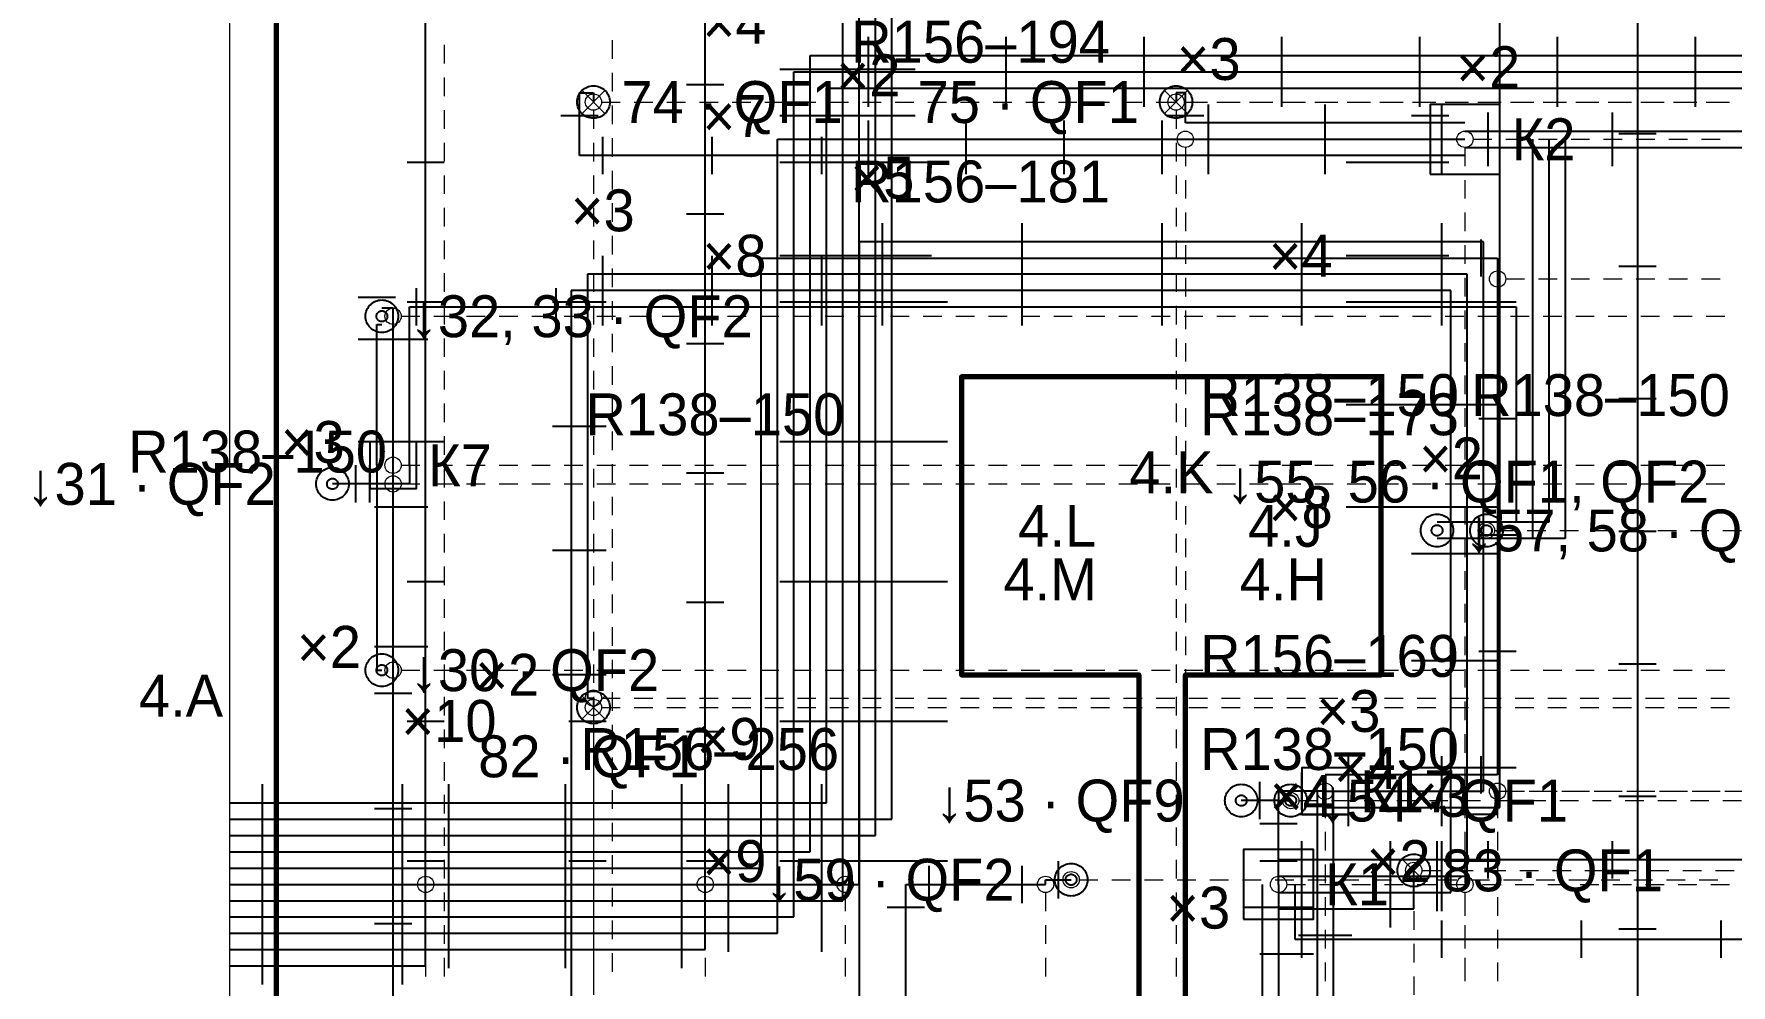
# Paper-space layout '08 Розгортки' of a CAD drawing. Header units: millimetres. Extents: x 0 to 841, y 0 to 594.
# Drawn here: x 624.1 to 697, y 433.9 to 474.8 of the extents above; entities that cross this region are included whole.
import ezdxf
from ezdxf.enums import TextEntityAlignment as Align

# ---------------------------------------------------------------- set-up
doc = ezdxf.new("R2010")
doc.units = ezdxf.units.MM
doc.linetypes.add('E_CABLE_DASH', pattern=[450, 300, -150])
for name, color, linetype in [('E-ELEV', 7, 'Continuous'), ('M-FIX', 7, 'Continuous'), ('W-BOX', 1, 'Continuous'), ('W-CABLE-DEVICE', 1, 'E_CABLE_DASH'), ('W-CABLE-LIGHT', 1, 'E_CABLE_DASH'), ('W-CABLE-LOW', 1, 'E_CABLE_DASH'), ('W-CABLE-SOCKET', 1, 'E_CABLE_DASH')]:
    doc.layers.add(name, color=color, linetype=linetype)
doc.styles.add('PLEX_LIGHT', font='IBMPlexSans-Light.ttf')

psp = doc.layouts.new('08 Розгортки')

# ---------------------------------------------------------------- linework, layer by layer
at = {"layer": 'E-ELEV', "lineweight": 13, "true_color": 0xd9d3c8}
for p, q in [((641.756, 474.282), (641.756, 473.482)), ((648.956, 474.482), (648.956, 473.682)), ((641.756, 472.882), (641.756, 472.082)), ((648.956, 473.082), (648.956, 472.282)), ((641.756, 471.482), (641.756, 470.682)), ((648.156, 471.482), (648.156, 470.682)), ((648.506, 471.832), (649.306, 471.832)), ((648.956, 471.682), (648.956, 470.882)), ((649.906, 471.832), (650.706, 471.832)), ((651.306, 471.832), (652.106, 471.832)), ((652.706, 471.832), (653.506, 471.832)), ((654.106, 471.832), (654.906, 471.832)), ((655.506, 471.832), (656.306, 471.832)), ((656.906, 471.832), (657.706, 471.832)), ((658.306, 471.832), (659.106, 471.832)), ((659.706, 471.832), (660.506, 471.832)), ((661.106, 471.832), (661.906, 471.832)), ((662.506, 471.832), (663.306, 471.832)), ((663.906, 471.832), (664.706, 471.832)), ((665.306, 471.832), (666.106, 471.832)), ((666.706, 471.832), (667.506, 471.832)), ((668.106, 471.832), (668.906, 471.832)), ((669.506, 471.832), (670.306, 471.832)), ((670.906, 471.832), (671.706, 471.832)), ((672.306, 471.832), (673.106, 471.832)), ((673.156, 471.482), (673.156, 470.682)), ((673.156, 471.482), (673.156, 470.682)), ((673.506, 471.832), (674.306, 471.832)), ((673.706, 471.832), (674.506, 471.832)), ((674.906, 471.832), (675.706, 471.832)), ((675.106, 471.832), (675.906, 471.832)), ((676.306, 471.832), (677.106, 471.832)), ((676.506, 471.832), (677.306, 471.832)), ((677.706, 471.832), (678.506, 471.832)), ((677.906, 471.832), (678.706, 471.832)), ((679.106, 471.832), (679.906, 471.832)), ((679.306, 471.832), (680.106, 471.832)), ((680.506, 471.832), (681.306, 471.832)), ((680.706, 471.832), (681.506, 471.832)), ((681.906, 471.832), (682.706, 471.832)), ((682.106, 471.832), (682.906, 471.832)), ((683.306, 471.832), (684.106, 471.832)), ((683.506, 471.832), (684.306, 471.832)), ((684.706, 471.832), (685.506, 471.832)), ((684.906, 471.832), (685.706, 471.832)), ((686.106, 471.832), (686.906, 471.832)), ((686.306, 471.832), (687.106, 471.832)), ((687.506, 471.832), (688.306, 471.832)), ((687.706, 471.832), (688.506, 471.832)), ((688.906, 471.832), (689.706, 471.832)), ((689.106, 471.832), (689.906, 471.832)), ((690.306, 471.832), (691.106, 471.832)), ((690.506, 471.832), (691.306, 471.832)), ((691.706, 471.832), (692.506, 471.832)), ((691.906, 471.832), (692.706, 471.832)), ((693.106, 471.832), (693.906, 471.832)), ((693.306, 471.832), (694.106, 471.832)), ((694.506, 471.832), (695.306, 471.832)), ((694.706, 471.832), (695.506, 471.832)), ((695.906, 471.832), (696.706, 471.832)), ((696.106, 471.832), (696.906, 471.832)), ((641.756, 470.082), (641.756, 469.282)), ((648.156, 470.082), (648.156, 469.282)), ((648.956, 470.282), (648.956, 469.482)), ((673.156, 470.082), (673.156, 469.282)), ((673.156, 470.082), (673.156, 469.282)), ((673.556, 469.882), (673.556, 469.082)), ((685.556, 469.882), (685.556, 469.082)), ((685.906, 470.232), (686.706, 470.232)), ((687.306, 470.232), (688.106, 470.232)), ((688.706, 470.232), (689.506, 470.232)), ((690.106, 470.232), (690.906, 470.232)), ((691.506, 470.232), (692.306, 470.232)), ((692.906, 470.232), (693.706, 470.232)), ((694.306, 470.232), (695.106, 470.232)), ((695.706, 470.232), (696.506, 470.232)), ((641.756, 468.682), (641.756, 467.882)), ((648.156, 468.682), (648.156, 467.882)), ((648.956, 468.882), (648.956, 468.082)), ((673.156, 468.682), (673.156, 467.882)), ((673.156, 468.682), (673.156, 467.882)), ((673.556, 468.482), (673.556, 467.682)), ((685.556, 468.482), (685.556, 467.682)), ((641.756, 467.282), (641.756, 466.482)), ((648.156, 467.282), (648.156, 466.482)), ((648.956, 467.482), (648.956, 466.682)), ((673.156, 467.282), (673.156, 466.482)), ((673.156, 467.282), (673.156, 466.482)), ((673.556, 467.082), (673.556, 466.282)), ((685.556, 467.082), (685.556, 466.282)), ((641.756, 465.882), (641.756, 465.082)), ((648.156, 465.882), (648.156, 465.082)), ((648.956, 466.082), (648.956, 465.282)), ((673.156, 465.882), (673.156, 465.082)), ((673.156, 465.882), (673.156, 465.082)), ((673.556, 465.682), (673.556, 464.882)), ((685.556, 465.682), (685.556, 464.882)), ((648.956, 464.682), (648.956, 463.882)), ((641.756, 464.482), (641.756, 463.682)), ((648.156, 464.482), (648.156, 463.682)), ((673.156, 464.482), (673.156, 463.682)), ((673.156, 464.482), (673.156, 463.682)), ((673.556, 464.282), (673.556, 463.482)), ((685.556, 464.282), (685.556, 463.482)), ((687.306, 464.232), (688.106, 464.232)), ((688.706, 464.232), (689.506, 464.232)), ((690.106, 464.232), (690.906, 464.232)), ((691.506, 464.232), (692.306, 464.232)), ((692.906, 464.232), (693.706, 464.232)), ((694.306, 464.232), (695.106, 464.232)), ((695.706, 464.232), (696.506, 464.232)), ((648.956, 463.282), (648.956, 462.482)), ((639.906, 462.632), (640.706, 462.632)), ((641.306, 462.632), (642.106, 462.632)), ((641.756, 463.082), (641.756, 462.282)), ((642.706, 462.632), (643.506, 462.632)), ((644.106, 462.632), (644.906, 462.632)), ((645.506, 462.632), (646.306, 462.632)), ((646.906, 462.632), (647.706, 462.632)), ((648.156, 463.082), (648.156, 462.282)), ((648.306, 462.632), (649.106, 462.632)), ((649.706, 462.632), (650.506, 462.632)), ((651.106, 462.632), (651.906, 462.632)), ((652.506, 462.632), (653.306, 462.632)), ((653.906, 462.632), (654.706, 462.632)), ((655.306, 462.632), (656.106, 462.632)), ((656.706, 462.632), (657.506, 462.632)), ((658.106, 462.632), (658.906, 462.632)), ((659.506, 462.632), (660.306, 462.632)), ((660.906, 462.632), (661.706, 462.632)), ((662.306, 462.632), (663.106, 462.632)), ((663.706, 462.632), (664.506, 462.632)), ((665.106, 462.632), (665.906, 462.632)), ((666.506, 462.632), (667.306, 462.632)), ((667.906, 462.632), (668.706, 462.632)), ((669.306, 462.632), (670.106, 462.632)), ((670.706, 462.632), (671.506, 462.632)), ((672.106, 462.632), (672.906, 462.632)), ((673.156, 463.082), (673.156, 462.282)), ((673.156, 463.082), (673.156, 462.282)), ((673.506, 462.632), (674.306, 462.632)), ((673.556, 462.882), (673.556, 462.082)), ((674.906, 462.632), (675.706, 462.632)), ((676.306, 462.632), (677.106, 462.632)), ((677.706, 462.632), (678.506, 462.632)), ((679.106, 462.632), (679.906, 462.632)), ((680.506, 462.632), (681.306, 462.632)), ((681.906, 462.632), (682.706, 462.632)), ((683.306, 462.632), (684.106, 462.632)), ((684.706, 462.632), (685.506, 462.632)), ((685.556, 462.882), (685.556, 462.082)), ((686.106, 462.632), (686.906, 462.632)), ((687.506, 462.632), (688.306, 462.632)), ((688.906, 462.632), (689.706, 462.632)), ((690.306, 462.632), (691.106, 462.632)), ((691.706, 462.632), (692.506, 462.632)), ((693.106, 462.632), (693.906, 462.632)), ((694.506, 462.632), (695.306, 462.632)), ((695.906, 462.632), (696.706, 462.632)), ((648.956, 461.882), (648.956, 461.082)), ((641.756, 461.682), (641.756, 460.882)), ((648.156, 461.682), (648.156, 460.882)), ((673.156, 461.682), (673.156, 460.882)), ((673.156, 461.682), (673.156, 460.882)), ((673.556, 461.482), (673.556, 460.682)), ((685.556, 461.482), (685.556, 460.682)), ((641.756, 460.282), (641.756, 459.482)), ((648.156, 460.282), (648.156, 459.482)), ((648.956, 460.482), (648.956, 459.682)), ((673.156, 460.282), (673.156, 459.482)), ((673.156, 460.282), (673.156, 459.482)), ((673.556, 460.082), (673.556, 459.282)), ((685.556, 460.082), (685.556, 459.282)), ((641.756, 458.882), (641.756, 458.082)), ((648.156, 458.882), (648.156, 458.082)), ((648.956, 459.082), (648.956, 458.282)), ((673.156, 458.882), (673.156, 458.082)), ((673.156, 458.882), (673.156, 458.082)), ((673.556, 458.682), (673.556, 457.882)), ((685.556, 458.682), (685.556, 457.882)), ((641.756, 457.482), (641.756, 456.682)), ((648.156, 457.482), (648.156, 456.682)), ((648.956, 457.682), (648.956, 456.882)), ((673.156, 457.482), (673.156, 456.682)), ((673.156, 457.482), (673.156, 456.682)), ((673.556, 457.282), (673.556, 456.482)), ((685.556, 457.282), (685.556, 456.482)), ((639.906, 456.232), (640.706, 456.232)), ((641.306, 456.232), (642.106, 456.232)), ((641.756, 456.082), (641.756, 455.282)), ((642.706, 456.232), (643.506, 456.232)), ((644.106, 456.232), (644.906, 456.232)), ((645.506, 456.232), (646.306, 456.232)), ((646.906, 456.232), (647.706, 456.232)), ((648.156, 456.082), (648.156, 455.282)), ((648.306, 456.232), (649.106, 456.232)), ((648.956, 456.282), (648.956, 455.482)), ((649.706, 456.232), (650.506, 456.232)), ((651.106, 456.232), (651.906, 456.232)), ((652.506, 456.232), (653.306, 456.232)), ((653.906, 456.232), (654.706, 456.232)), ((655.306, 456.232), (656.106, 456.232)), ((656.706, 456.232), (657.506, 456.232)), ((658.106, 456.232), (658.906, 456.232)), ((659.506, 456.232), (660.306, 456.232)), ((660.906, 456.232), (661.706, 456.232)), ((662.306, 456.232), (663.106, 456.232)), ((663.706, 456.232), (664.506, 456.232)), ((665.106, 456.232), (665.906, 456.232)), ((666.506, 456.232), (667.306, 456.232)), ((667.906, 456.232), (668.706, 456.232)), ((669.306, 456.232), (670.106, 456.232)), ((670.706, 456.232), (671.506, 456.232)), ((672.106, 456.232), (672.906, 456.232)), ((673.156, 456.082), (673.156, 455.282)), ((673.156, 456.082), (673.156, 455.282)), ((673.506, 456.232), (674.306, 456.232)), ((674.906, 456.232), (675.706, 456.232)), ((676.306, 456.232), (677.106, 456.232)), ((677.706, 456.232), (678.506, 456.232)), ((679.106, 456.232), (679.906, 456.232)), ((680.506, 456.232), (681.306, 456.232)), ((681.906, 456.232), (682.706, 456.232)), ((683.306, 456.232), (684.106, 456.232)), ((684.706, 456.232), (685.506, 456.232)), ((686.106, 456.232), (686.906, 456.232)), ((687.506, 456.232), (688.306, 456.232)), ((688.906, 456.232), (689.706, 456.232)), ((690.306, 456.232), (691.106, 456.232)), ((691.706, 456.232), (692.506, 456.232)), ((693.106, 456.232), (693.906, 456.232)), ((694.506, 456.232), (695.306, 456.232)), ((695.906, 456.232), (696.706, 456.232)), ((639.556, 455.882), (639.556, 455.082)), ((639.906, 455.432), (640.706, 455.432)), ((641.306, 455.432), (642.106, 455.432)), ((642.706, 455.432), (643.506, 455.432)), ((644.106, 455.432), (644.906, 455.432)), ((645.506, 455.432), (646.306, 455.432)), ((646.906, 455.432), (647.706, 455.432)), ((648.306, 455.432), (649.106, 455.432)), ((649.706, 455.432), (650.506, 455.432)), ((651.106, 455.432), (651.906, 455.432)), ((652.506, 455.432), (653.306, 455.432)), ((653.906, 455.432), (654.706, 455.432)), ((655.306, 455.432), (656.106, 455.432)), ((656.706, 455.432), (657.506, 455.432)), ((658.106, 455.432), (658.906, 455.432)), ((659.506, 455.432), (660.306, 455.432)), ((660.906, 455.432), (661.706, 455.432)), ((662.306, 455.432), (663.106, 455.432)), ((663.706, 455.432), (664.506, 455.432)), ((665.106, 455.432), (665.906, 455.432)), ((666.506, 455.432), (667.306, 455.432)), ((667.906, 455.432), (668.706, 455.432)), ((669.306, 455.432), (670.106, 455.432)), ((670.706, 455.432), (671.506, 455.432)), ((672.106, 455.432), (672.906, 455.432)), ((673.506, 455.432), (674.306, 455.432)), ((673.556, 455.882), (673.556, 455.082)), ((674.906, 455.432), (675.706, 455.432)), ((676.306, 455.432), (677.106, 455.432)), ((677.706, 455.432), (678.506, 455.432)), ((679.106, 455.432), (679.906, 455.432)), ((680.506, 455.432), (681.306, 455.432)), ((681.906, 455.432), (682.706, 455.432)), ((683.306, 455.432), (684.106, 455.432)), ((684.706, 455.432), (685.506, 455.432)), ((685.556, 455.882), (685.556, 455.082)), ((686.106, 455.432), (686.906, 455.432)), ((687.506, 455.432), (688.306, 455.432)), ((688.906, 455.432), (689.706, 455.432)), ((690.306, 455.432), (691.106, 455.432)), ((691.706, 455.432), (692.506, 455.432)), ((693.106, 455.432), (693.906, 455.432)), ((694.506, 455.432), (695.306, 455.432)), ((695.906, 455.432), (696.706, 455.432)), ((639.556, 454.482), (639.556, 453.682)), ((641.756, 454.682), (641.756, 453.882)), ((648.156, 454.682), (648.156, 453.882)), ((648.956, 454.882), (648.956, 454.082)), ((673.156, 454.682), (673.156, 453.882)), ((673.156, 454.682), (673.156, 453.882)), ((673.556, 454.482), (673.556, 453.682)), ((685.556, 454.482), (685.556, 453.682)), ((639.556, 453.082), (639.556, 452.282)), ((641.756, 453.282), (641.756, 452.482)), ((648.156, 453.282), (648.156, 452.482)), ((648.956, 453.482), (648.956, 452.682)), ((673.156, 453.282), (673.156, 452.482)), ((673.156, 453.282), (673.156, 452.482)), ((673.556, 453.082), (673.556, 452.282)), ((685.556, 453.082), (685.556, 452.282)), ((686.827, 453.432), (687.627, 453.432)), ((688.227, 453.432), (689.027, 453.432)), ((689.627, 453.432), (690.427, 453.432)), ((691.027, 453.432), (691.827, 453.432)), ((692.427, 453.432), (693.227, 453.432)), ((693.827, 453.432), (694.627, 453.432)), ((695.227, 453.432), (696.027, 453.432)), ((696.627, 453.432), (697.427, 453.432)), ((639.556, 451.682), (639.556, 450.882)), ((641.756, 451.882), (641.756, 451.082)), ((648.156, 451.882), (648.156, 451.082)), ((648.956, 452.082), (648.956, 451.282)), ((673.156, 451.882), (673.156, 451.082)), ((673.156, 451.882), (673.156, 451.082)), ((673.556, 451.682), (673.556, 450.882)), ((685.556, 451.682), (685.556, 450.882)), ((639.556, 450.282), (639.556, 449.482)), ((641.756, 450.482), (641.756, 449.682)), ((648.156, 450.482), (648.156, 449.682)), ((648.956, 450.682), (648.956, 449.882)), ((673.156, 450.482), (673.156, 449.682)), ((673.156, 450.482), (673.156, 449.682)), ((673.556, 450.282), (673.556, 449.482)), ((685.556, 450.282), (685.556, 449.482)), ((639.556, 448.882), (639.556, 448.082)), ((641.756, 449.082), (641.756, 448.282)), ((648.156, 449.082), (648.156, 448.282)), ((648.956, 449.282), (648.956, 448.482)), ((673.156, 449.082), (673.156, 448.282)), ((673.156, 449.082), (673.156, 448.282)), ((673.556, 448.882), (673.556, 448.082)), ((685.556, 448.882), (685.556, 448.082)), ((639.556, 447.482), (639.556, 446.682)), ((639.906, 447.432), (640.706, 447.432)), ((641.306, 447.432), (642.106, 447.432)), ((641.756, 447.682), (641.756, 446.882)), ((642.706, 447.432), (643.506, 447.432)), ((644.106, 447.432), (644.906, 447.432)), ((645.506, 447.432), (646.306, 447.432)), ((646.906, 447.432), (647.706, 447.432)), ((648.156, 447.682), (648.156, 446.882)), ((648.306, 447.432), (649.106, 447.432)), ((648.956, 447.882), (648.956, 447.082)), ((649.706, 447.432), (650.506, 447.432)), ((651.106, 447.432), (651.906, 447.432)), ((652.506, 447.432), (653.306, 447.432)), ((653.906, 447.432), (654.706, 447.432)), ((655.306, 447.432), (656.106, 447.432)), ((656.706, 447.432), (657.506, 447.432)), ((658.106, 447.432), (658.906, 447.432)), ((659.506, 447.432), (660.306, 447.432)), ((660.906, 447.432), (661.706, 447.432)), ((662.306, 447.432), (663.106, 447.432)), ((663.706, 447.432), (664.506, 447.432)), ((665.106, 447.432), (665.906, 447.432)), ((666.506, 447.432), (667.306, 447.432)), ((667.906, 447.432), (668.706, 447.432)), ((669.306, 447.432), (670.106, 447.432)), ((670.706, 447.432), (671.506, 447.432)), ((672.106, 447.432), (672.906, 447.432)), ((673.156, 447.682), (673.156, 446.882)), ((673.156, 447.682), (673.156, 446.882)), ((673.506, 447.432), (674.306, 447.432)), ((673.556, 447.482), (673.556, 446.682)), ((674.906, 447.432), (675.706, 447.432)), ((676.306, 447.432), (677.106, 447.432)), ((677.706, 447.432), (678.506, 447.432)), ((679.106, 447.432), (679.906, 447.432)), ((680.506, 447.432), (681.306, 447.432)), ((681.906, 447.432), (682.706, 447.432)), ((683.306, 447.432), (684.106, 447.432)), ((684.706, 447.432), (685.506, 447.432)), ((685.556, 447.482), (685.556, 446.682)), ((686.106, 447.432), (686.906, 447.432)), ((687.506, 447.432), (688.306, 447.432)), ((688.906, 447.432), (689.706, 447.432)), ((690.306, 447.432), (691.106, 447.432)), ((691.706, 447.432), (692.506, 447.432)), ((693.106, 447.432), (693.906, 447.432)), ((694.506, 447.432), (695.306, 447.432)), ((695.906, 447.432), (696.706, 447.432)), ((648.956, 446.482), (648.956, 445.682)), ((639.556, 446.082), (639.556, 445.282)), ((641.756, 446.282), (641.756, 445.482)), ((648.156, 446.282), (648.156, 445.482)), ((648.506, 446.232), (649.306, 446.232)), ((648.506, 445.832), (649.306, 445.832)), ((649.906, 446.232), (650.706, 446.232)), ((649.906, 445.832), (650.706, 445.832)), ((651.306, 446.232), (652.106, 446.232)), ((651.306, 445.832), (652.106, 445.832)), ((652.706, 446.232), (653.506, 446.232)), ((652.706, 445.832), (653.506, 445.832)), ((654.106, 446.232), (654.906, 446.232)), ((654.106, 445.832), (654.906, 445.832)), ((655.506, 446.232), (656.306, 446.232)), ((655.506, 445.832), (656.306, 445.832)), ((656.906, 446.232), (657.706, 446.232)), ((656.906, 445.832), (657.706, 445.832)), ((658.306, 446.232), (659.106, 446.232)), ((658.306, 445.832), (659.106, 445.832)), ((659.706, 446.232), (660.506, 446.232)), ((659.706, 445.832), (660.506, 445.832)), ((661.106, 446.232), (661.906, 446.232)), ((661.106, 445.832), (661.906, 445.832)), ((662.506, 446.232), (663.306, 446.232)), ((662.506, 445.832), (663.306, 445.832)), ((663.906, 446.232), (664.706, 446.232)), ((663.906, 445.832), (664.706, 445.832)), ((665.306, 446.232), (666.106, 446.232)), ((665.306, 445.832), (666.106, 445.832)), ((666.706, 446.232), (667.506, 446.232)), ((666.706, 445.832), (667.506, 445.832)), ((668.106, 446.232), (668.906, 446.232)), ((668.106, 445.832), (668.906, 445.832)), ((669.506, 446.232), (670.306, 446.232)), ((669.506, 445.832), (670.306, 445.832)), ((670.906, 446.232), (671.706, 446.232)), ((670.906, 445.832), (671.706, 445.832)), ((672.306, 446.232), (673.106, 446.232)), ((672.306, 445.832), (673.106, 445.832)), ((673.156, 446.282), (673.156, 445.482)), ((673.156, 446.282), (673.156, 445.482)), ((673.556, 446.082), (673.556, 445.282)), ((673.706, 446.232), (674.506, 446.232)), ((673.706, 445.832), (674.506, 445.832)), ((675.106, 446.232), (675.906, 446.232)), ((675.106, 445.832), (675.906, 445.832)), ((676.506, 446.232), (677.306, 446.232)), ((676.506, 445.832), (677.306, 445.832)), ((677.906, 446.232), (678.706, 446.232)), ((677.906, 445.832), (678.706, 445.832)), ((679.306, 446.232), (680.106, 446.232)), ((679.306, 445.832), (680.106, 445.832)), ((680.706, 446.232), (681.506, 446.232)), ((680.706, 445.832), (681.506, 445.832)), ((682.106, 446.232), (682.906, 446.232)), ((682.106, 445.832), (682.906, 445.832)), ((683.506, 446.232), (684.306, 446.232)), ((683.506, 445.832), (684.306, 445.832)), ((684.906, 446.232), (685.706, 446.232)), ((684.906, 445.832), (685.706, 445.832)), ((685.556, 446.082), (685.556, 445.282)), ((686.306, 446.232), (687.106, 446.232)), ((686.306, 445.832), (687.106, 445.832)), ((687.706, 446.232), (688.506, 446.232)), ((687.706, 445.832), (688.506, 445.832)), ((689.106, 446.232), (689.906, 446.232)), ((689.106, 445.832), (689.906, 445.832)), ((690.506, 446.232), (691.306, 446.232)), ((690.506, 445.832), (691.306, 445.832)), ((691.906, 446.232), (692.706, 446.232)), ((691.906, 445.832), (692.706, 445.832)), ((693.306, 446.232), (694.106, 446.232)), ((693.306, 445.832), (694.106, 445.832)), ((694.706, 446.232), (695.506, 446.232)), ((694.706, 445.832), (695.506, 445.832)), ((696.106, 446.232), (696.906, 446.232)), ((696.106, 445.832), (696.906, 445.832)), ((648.156, 445.482), (648.156, 444.682)), ((648.956, 445.082), (648.956, 444.282)), ((639.556, 444.682), (639.556, 443.882)), ((641.756, 444.882), (641.756, 444.082)), ((648.156, 444.882), (648.156, 444.082)), ((673.156, 444.882), (673.156, 444.082)), ((673.156, 444.882), (673.156, 444.082)), ((673.556, 444.682), (673.556, 443.882)), ((685.556, 444.682), (685.556, 443.882)), ((648.156, 444.082), (648.156, 443.282)), ((648.956, 443.682), (648.956, 442.882)), ((639.556, 443.282), (639.556, 442.482)), ((641.756, 443.482), (641.756, 442.682)), ((648.156, 443.482), (648.156, 442.682)), ((673.156, 443.482), (673.156, 442.682)), ((673.156, 443.482), (673.156, 442.682)), ((673.556, 443.282), (673.556, 442.482)), ((685.556, 443.282), (685.556, 442.482)), ((641.756, 442.082), (641.756, 441.282)), ((648.156, 442.682), (648.156, 441.882)), ((648.156, 442.082), (648.156, 441.282)), ((648.956, 442.282), (648.956, 441.482)), ((673.156, 442.082), (673.156, 441.282)), ((673.156, 442.082), (673.156, 441.282)), ((679.906, 442.232), (680.706, 442.232)), ((681.306, 442.232), (682.106, 442.232)), ((682.706, 442.232), (683.506, 442.232)), ((684.106, 442.232), (684.906, 442.232)), ((685.506, 442.232), (686.306, 442.232)), ((686.906, 442.232), (687.706, 442.232)), ((687.306, 442.232), (688.106, 442.232)), ((688.306, 442.232), (689.106, 442.232)), ((688.706, 442.232), (689.506, 442.232)), ((689.706, 442.232), (690.506, 442.232)), ((690.106, 442.232), (690.906, 442.232)), ((691.106, 442.232), (691.906, 442.232)), ((691.506, 442.232), (692.306, 442.232)), ((692.506, 442.232), (693.306, 442.232)), ((692.906, 442.232), (693.706, 442.232)), ((693.906, 442.232), (694.706, 442.232)), ((694.306, 442.232), (695.106, 442.232)), ((695.306, 442.232), (696.106, 442.232)), ((695.706, 442.232), (696.506, 442.232)), ((696.706, 442.232), (697.506, 442.232)), ((639.556, 441.882), (639.556, 441.082)), ((673.556, 441.882), (673.556, 441.082)), ((678.427, 441.832), (679.227, 441.832)), ((679.556, 441.882), (679.556, 441.082)), ((679.827, 441.832), (680.627, 441.832)), ((681.227, 441.832), (682.027, 441.832)), ((682.627, 441.832), (683.427, 441.832)), ((684.027, 441.832), (684.827, 441.832)), ((685.427, 441.832), (686.227, 441.832)), ((685.556, 441.882), (685.556, 441.082)), ((686.827, 441.832), (687.627, 441.832)), ((686.956, 441.882), (686.956, 441.082)), ((688.227, 441.832), (689.027, 441.832)), ((689.627, 441.832), (690.427, 441.832)), ((691.027, 441.832), (691.827, 441.832)), ((692.427, 441.832), (693.227, 441.832)), ((693.827, 441.832), (694.627, 441.832)), ((695.227, 441.832), (696.027, 441.832)), ((696.627, 441.832), (697.427, 441.832)), ((641.756, 440.682), (641.756, 439.882)), ((648.156, 441.282), (648.156, 440.482)), ((648.156, 440.682), (648.156, 439.882)), ((648.956, 440.882), (648.956, 440.082)), ((673.156, 440.682), (673.156, 439.882)), ((673.156, 440.682), (673.156, 439.882)), ((639.556, 440.482), (639.556, 439.682)), ((648.156, 439.882), (648.156, 439.082)), ((673.556, 440.482), (673.556, 439.682)), ((679.556, 440.482), (679.556, 439.682)), ((685.556, 440.482), (685.556, 439.682)), ((686.956, 440.482), (686.956, 439.682)), ((641.756, 439.282), (641.756, 438.482)), ((648.156, 439.282), (648.156, 438.482)), ((648.956, 439.482), (648.956, 438.682)), ((673.156, 439.282), (673.156, 438.482)), ((673.156, 439.282), (673.156, 438.482)), ((639.556, 439.082), (639.556, 438.282)), ((648.156, 438.482), (648.156, 437.682)), ((669.006, 438.432), (669.806, 438.432)), ((670.406, 438.432), (671.206, 438.432)), ((671.806, 438.432), (672.606, 438.432)), ((673.206, 438.432), (674.006, 438.432)), ((673.556, 439.082), (673.556, 438.282)), ((674.606, 438.432), (675.406, 438.432)), ((676.006, 438.432), (676.806, 438.432)), ((677.406, 438.432), (678.206, 438.432)), ((678.806, 438.432), (679.606, 438.432)), ((679.556, 439.082), (679.556, 438.282)), ((680.206, 438.432), (681.006, 438.432)), ((681.606, 438.432), (682.406, 438.432)), ((683.006, 438.432), (683.806, 438.432)), ((683.356, 438.482), (683.356, 437.682)), ((683.706, 438.832), (684.506, 438.832)), ((684.406, 438.432), (685.206, 438.432)), ((685.106, 438.832), (685.906, 438.832)), ((685.556, 439.082), (685.556, 438.282)), ((685.806, 438.432), (686.606, 438.432)), ((686.506, 438.832), (687.306, 438.832)), ((686.956, 439.082), (686.956, 438.282)), ((687.206, 438.432), (688.006, 438.432)), ((687.906, 438.832), (688.706, 438.832)), ((688.606, 438.432), (689.406, 438.432)), ((689.306, 438.832), (690.106, 438.832)), ((690.006, 438.432), (690.806, 438.432)), ((690.706, 438.832), (691.506, 438.832)), ((691.406, 438.432), (692.206, 438.432)), ((692.106, 438.832), (692.906, 438.832)), ((692.806, 438.432), (693.606, 438.432)), ((693.506, 438.832), (694.306, 438.832)), ((694.206, 438.432), (695.006, 438.432)), ((694.906, 438.832), (695.706, 438.832)), ((695.606, 438.432), (696.406, 438.432)), ((696.306, 438.832), (697.106, 438.832)), ((640.956, 437.882), (640.956, 437.082)), ((641.756, 437.882), (641.756, 437.082)), ((648.156, 437.882), (648.156, 437.082)), ((648.956, 438.082), (648.956, 437.282)), ((652.956, 437.882), (652.956, 437.082)), ((658.956, 437.882), (658.956, 437.082)), ((667.556, 437.882), (667.556, 437.082)), ((673.156, 437.882), (673.156, 437.082)), ((673.156, 437.882), (673.156, 437.082)), ((677.556, 437.882), (677.556, 437.082)), ((677.906, 438.232), (678.706, 438.232)), ((679.306, 438.232), (680.106, 438.232)), ((680.706, 438.232), (681.506, 438.232)), ((682.106, 438.232), (682.906, 438.232)), ((683.506, 438.232), (684.306, 438.232)), ((684.906, 438.232), (685.706, 438.232)), ((685.556, 437.882), (685.556, 437.082)), ((686.306, 438.232), (687.106, 438.232)), ((687.706, 438.232), (688.506, 438.232)), ((689.106, 438.232), (689.906, 438.232)), ((690.506, 438.232), (691.306, 438.232)), ((691.906, 438.232), (692.706, 438.232)), ((693.306, 438.232), (694.106, 438.232)), ((694.706, 438.232), (695.506, 438.232)), ((696.106, 438.232), (696.906, 438.232)), ((639.556, 437.682), (639.556, 436.882)), ((648.156, 437.082), (648.156, 436.282)), ((673.556, 437.682), (673.556, 436.882)), ((679.556, 437.682), (679.556, 436.882)), ((683.356, 437.082), (683.356, 436.282)), ((685.556, 437.682), (685.556, 436.882)), ((686.956, 437.682), (686.956, 436.882)), ((639.556, 436.282), (639.556, 435.482)), ((640.956, 436.482), (640.956, 435.682)), ((641.756, 436.482), (641.756, 435.682)), ((648.156, 436.482), (648.156, 435.682)), ((648.956, 436.682), (648.956, 435.882)), ((652.956, 436.482), (652.956, 435.682)), ((658.956, 436.482), (658.956, 435.682)), ((667.556, 436.482), (667.556, 435.682)), ((673.156, 436.482), (673.156, 435.682)), ((673.156, 436.482), (673.156, 435.682)), ((673.556, 436.282), (673.556, 435.482)), ((677.556, 436.482), (677.556, 435.682)), ((679.556, 436.282), (679.556, 435.482)), ((685.556, 436.482), (685.556, 435.682)), ((685.556, 436.282), (685.556, 435.482)), ((686.956, 436.282), (686.956, 435.482)), ((648.156, 435.682), (648.156, 434.882)), ((683.356, 435.682), (683.356, 434.882)), ((639.556, 434.882), (639.556, 434.082)), ((640.956, 435.082), (640.956, 434.282)), ((641.756, 435.082), (641.756, 434.282)), ((648.156, 435.082), (648.156, 434.282)), ((648.956, 435.282), (648.956, 434.482)), ((652.956, 435.082), (652.956, 434.282)), ((658.956, 435.082), (658.956, 434.282)), ((667.556, 435.082), (667.556, 434.282)), ((673.156, 435.082), (673.156, 434.282)), ((673.156, 435.082), (673.156, 434.282)), ((673.556, 434.882), (673.556, 434.082)), ((677.556, 435.082), (677.556, 434.282)), ((679.556, 434.882), (679.556, 434.082)), ((685.556, 435.082), (685.556, 434.282)), ((685.556, 434.882), (685.556, 434.082)), ((686.956, 434.882), (686.956, 434.082)), ((648.156, 434.282), (648.156, 433.482)), ((683.356, 434.282), (683.356, 433.482))]:
    psp.add_line(p, q, dxfattribs=at)
psp.add_lwpolyline([(632.556, 401.232), (632.556, 485.432), (697.956, 485.432), (697.956, 543.232), (779.356, 543.232), (779.356, 401.232), (673.556, 401.232), (671.556, 401.232), (632.556, 401.232)], close=True, dxfattribs=at)
at = {"layer": 'E-ELEV', "lineweight": 70, "true_color": 0x29251f}
psp.add_lwpolyline([(634.556, 409.232), (634.556, 483.432), (699.956, 483.432), (699.956, 535.232), (775.356, 535.232), (775.356, 409.232), (673.556, 409.232), (673.556, 447.232), (681.956, 447.232), (681.956, 460.032), (663.956, 460.032), (663.956, 447.232), (671.556, 447.232), (671.556, 409.232)], close=True, dxfattribs=at)
at = {"layer": 'E-ELEV', "lineweight": 13, "true_color": 0x9a9288}
for centre in [(648.156, 471.832), (648.156, 471.832), (673.156, 471.832), (673.156, 471.832), (673.156, 471.832), (673.556, 470.232), (685.556, 470.232), (685.556, 470.232), (686.956, 464.232), (639.556, 462.632), (639.556, 456.232), (639.556, 456.232), (639.556, 455.432), (686.477, 453.432), (639.556, 447.432), (648.156, 446.232), (648.156, 445.832), (648.156, 445.832), (678.077, 441.832), (679.556, 442.232), (679.556, 442.232), (686.956, 442.232), (686.956, 442.232), (683.356, 438.832), (683.356, 438.832), (640.956, 438.232), (652.956, 438.232), (658.956, 438.232), (667.556, 438.232), (668.656, 438.432), (677.556, 438.232), (677.556, 438.232), (685.556, 438.232)]:
    psp.add_circle(centre, 0.35, dxfattribs=at)
at = {"layer": 'M-FIX', "lineweight": 25, "true_color": 0x29251f}
for p, q in [((659.956, 471.632), (659.956, 474.632)), ((665.87, 471.632), (665.87, 474.632)), ((671.785, 471.632), (671.785, 474.632)), ((677.699, 471.632), (677.699, 474.632)), ((683.613, 471.632), (683.613, 474.632)), ((689.528, 471.632), (689.528, 474.632)), ((695.442, 471.632), (695.442, 474.632)), ((661.956, 473.232), (656.156, 473.232)), ((653.756, 472.565), (652.156, 472.565)), ((648.356, 471.232), (646.756, 471.232)), ((661.956, 471.232), (656.156, 471.232)), ((674.356, 471.232), (672.756, 471.232)), ((674.556, 468.732), (674.556, 471.732)), ((679.556, 468.732), (679.556, 471.732)), ((684.856, 471.232), (683.256, 471.232)), ((684.556, 468.732), (684.556, 471.732)), ((686.556, 469.082), (686.556, 471.382)), ((691.889, 469.082), (691.889, 471.382)), ((659.956, 468.732), (659.956, 471.032)), ((664.156, 468.732), (664.156, 471.032)), ((668.356, 468.732), (668.356, 471.032)), ((672.556, 468.732), (672.556, 471.032)), ((648.556, 468.732), (648.556, 470.332)), ((653.256, 468.732), (653.256, 470.332)), ((657.956, 468.732), (657.956, 470.332)), ((693.756, 470.463), (692.156, 470.463)), ((641.756, 469.232), (640.156, 469.232)), ((662.656, 469.232), (656.156, 469.232)), ((684.856, 469.232), (680.456, 469.232)), ((653.756, 467.01), (652.156, 467.01)), ((660.556, 462.232), (660.556, 466.632)), ((666.556, 462.232), (666.556, 466.632)), ((672.556, 462.232), (672.556, 466.632)), ((678.556, 462.232), (678.556, 466.632)), ((684.556, 462.232), (684.556, 466.632)), ((686.256, 464.332), (686.256, 465.932)), ((648.556, 462.232), (648.556, 465.232)), ((653.256, 462.232), (653.256, 465.232)), ((662.656, 465.232), (656.156, 465.232)), ((657.956, 462.232), (657.956, 465.232)), ((684.856, 465.232), (680.456, 465.232)), ((693.756, 464.771), (692.156, 464.771)), ((639.656, 463.432), (638.056, 463.432)), ((641.756, 463.232), (640.156, 463.232)), ((640.556, 462.232), (640.556, 463.832)), ((648.706, 463.232), (646.406, 463.232)), ((646.556, 462.232), (646.556, 463.832)), ((663.356, 463.232), (656.156, 463.232)), ((660.356, 463.232), (658.756, 463.232)), ((686.956, 463.232), (680.456, 463.232)), ((687.756, 463.232), (686.156, 463.232)), ((641.056, 461.632), (638.056, 461.632)), ((653.756, 461.454), (652.156, 461.454)), ((686.956, 458.832), (680.456, 458.832)), ((693.756, 459.078), (692.156, 459.078)), ((687.756, 458.232), (686.156, 458.232)), ((648.706, 457.899), (646.406, 457.899)), ((641.056, 457.232), (638.056, 457.232)), ((641.756, 457.232), (640.156, 457.232)), ((663.356, 457.232), (656.156, 457.232)), ((660.356, 457.232), (658.756, 457.232)), ((637.956, 454.632), (637.956, 456.232)), ((638.556, 454.632), (638.556, 456.232)), ((653.756, 455.899), (652.156, 455.899)), ((684.956, 452.282), (684.956, 454.582)), ((641.056, 454.432), (638.756, 454.432)), ((686.956, 454.432), (680.456, 454.432)), ((687.756, 453.232), (686.156, 453.232)), ((693.756, 453.386), (692.156, 453.386)), ((648.706, 452.565), (646.406, 452.565)), ((686.956, 452.432), (683.256, 452.432)), ((641.756, 451.232), (640.156, 451.232)), ((663.356, 451.232), (656.156, 451.232)), ((660.356, 451.232), (658.756, 451.232)), ((653.756, 450.343), (652.156, 450.343)), ((641.056, 448.432), (638.756, 448.432)), ((687.756, 448.232), (686.156, 448.232)), ((648.706, 447.232), (646.406, 447.232)), ((686.956, 447.832), (683.256, 447.832)), ((693.756, 447.694), (692.156, 447.694)), ((640.356, 446.432), (638.756, 446.432)), ((641.756, 445.232), (640.156, 445.232)), ((648.706, 445.232), (647.106, 445.232)), ((663.356, 445.232), (656.156, 445.232)), ((660.356, 445.232), (658.756, 445.232)), ((653.756, 444.788), (652.156, 444.788)), ((680.556, 440.732), (680.556, 443.732)), ((684.556, 440.732), (684.556, 443.732)), ((686.256, 442.132), (686.256, 443.732)), ((678.556, 441.432), (678.556, 443.032)), ((686.956, 443.232), (683.256, 443.232)), ((687.756, 443.232), (686.156, 443.232)), ((633.956, 433.932), (633.956, 442.532)), ((639.956, 433.932), (639.956, 442.532)), ((641.956, 434.632), (641.956, 442.532)), ((646.956, 434.632), (646.956, 442.532)), ((651.956, 434.632), (651.956, 442.532)), ((653.956, 435.332), (653.956, 442.532)), ((657.956, 435.332), (657.956, 442.532)), ((676.756, 441.032), (676.756, 442.632)), ((640.356, 441.482), (638.756, 441.482)), ((693.756, 442.001), (692.156, 442.001)), ((678.356, 440.832), (676.756, 440.832)), ((680.706, 441.232), (678.406, 441.232)), ((686.956, 441.232), (684.656, 441.232)), ((678.556, 436.382), (678.556, 440.082)), ((682.356, 436.382), (682.356, 440.082)), ((684.356, 437.082), (684.356, 440.082)), ((684.556, 437.082), (684.556, 440.082)), ((686.556, 438.482), (686.556, 440.082)), ((691.889, 438.482), (691.889, 440.082)), ((641.756, 439.232), (640.156, 439.232)), ((648.706, 439.232), (647.106, 439.232)), ((653.756, 439.232), (652.156, 439.232)), ((663.356, 439.232), (656.156, 439.232)), ((660.356, 439.232), (658.756, 439.232)), ((668.106, 437.632), (668.106, 439.232)), ((678.356, 439.232), (676.756, 439.232)), ((686.956, 439.232), (684.656, 439.232)), ((662.556, 437.432), (662.556, 439.032)), ((666.556, 437.432), (666.556, 439.032)), ((662.356, 437.232), (660.756, 437.232)), ((679.056, 437.232), (676.056, 437.232)), ((640.356, 436.532), (638.756, 436.532)), ((678.556, 435.082), (678.556, 436.682)), ((684.556, 435.082), (684.556, 436.682)), ((690.556, 435.082), (690.556, 436.682)), ((693.756, 436.309), (692.156, 436.309)), ((696.556, 435.082), (696.556, 436.682)), ((680.706, 436.032), (678.406, 436.032)), ((679.056, 435.232), (676.756, 435.232))]:
    psp.add_line(p, q, dxfattribs=at)
at = {"layer": 'W-BOX', "lineweight": 25, "true_color": 0xb3261e}
for points in [[(684.056, 468.732), (687.056, 468.732), (687.056, 471.732), (684.056, 471.732)], [(638.556, 455.232), (640.556, 455.232), (640.556, 457.232), (638.556, 457.232)], [(678.556, 441.232), (680.556, 441.232), (680.556, 443.232), (678.556, 443.232)], [(676.056, 436.732), (679.056, 436.732), (679.056, 439.732), (676.056, 439.732)]]:
    psp.add_lwpolyline(points, close=True, dxfattribs=at)
at = {"layer": 'W-CABLE-DEVICE', "lineweight": 25, "true_color": 0x76b7b2}
psp.add_lwpolyline([(632.556, 441.032), (660.956, 441.032), (660.956, 480.432), (771.656, 480.432), (771.656, 530.232), (771.356, 530.232), (771.356, 532.332)], dxfattribs=at)
at = {"layer": 'W-CABLE-DEVICE', "lineweight": 25, "true_color": 0x7f7fc9}
psp.add_lwpolyline([(632.556, 441.732), (658.156, 441.732), (658.156, 472.432), (779.356, 472.432)], dxfattribs=at)
at = {"layer": 'W-CABLE-LIGHT', "lineweight": 13, "true_color": 0xf28e2b}
for p, q in [((647.666, 471.342), (648.646, 472.322)), ((647.666, 472.322), (648.646, 471.342)), ((672.666, 471.342), (673.646, 472.322)), ((672.666, 472.322), (673.646, 471.342)), ((647.666, 445.342), (648.646, 446.322)), ((647.666, 446.322), (648.646, 445.342)), ((682.866, 438.342), (683.846, 439.322)), ((682.866, 439.322), (683.846, 438.342))]:
    psp.add_line(p, q, dxfattribs=at)
at = {"layer": 'W-CABLE-LIGHT', "lineweight": 25, "true_color": 0xf28e2b}
for points in [[(685.556, 469.882), (704.356, 469.882), (704.356, 522.432), (702.856, 522.432)], [(703.656, 488.232), (703.656, 439.282), (677.556, 439.282)], [(685.556, 470.582), (702.956, 470.582), (702.956, 488.232)], [(685.556, 469.532), (647.556, 469.532), (647.556, 472.232), (648.156, 472.232), (648.156, 471.832)], [(685.556, 470.932), (673.556, 470.932), (673.556, 472.232), (673.156, 472.232), (673.156, 471.832)], [(632.556, 436.132), (656.056, 436.132), (656.056, 470.232), (685.556, 470.232)], [(688.456, 470.232), (688.456, 453.082), (684.356, 453.082)], [(689.156, 470.232), (689.156, 453.782), (684.356, 453.782)], [(689.856, 470.232), (689.856, 453.082), (686.477, 453.082)], [(677.556, 438.582), (685.656, 438.582), (685.656, 464.432), (647.906, 464.432), (647.906, 446.232), (648.156, 446.232), (648.156, 445.832)], [(677.556, 437.882), (684.956, 437.882), (684.956, 463.732), (647.206, 463.732), (647.206, 420.232), (648.156, 420.232), (648.156, 420.832)], [(677.556, 438.232), (677.556, 441.832), (678.077, 441.832)], [(677.556, 437.182), (683.356, 437.182), (683.356, 438.832)], [(676.856, 438.232), (676.856, 413.532), (680.556, 413.532), (680.556, 412.132)], [(677.556, 438.232), (677.556, 424.232), (683.356, 424.232), (683.356, 423.832)], [(678.256, 438.232), (678.256, 435.882), (731.556, 435.882)]]:
    psp.add_lwpolyline(points, dxfattribs=at)
at = {"layer": 'W-CABLE-LIGHT', "lineweight": 25, "true_color": 0x9c755f}
psp.add_lwpolyline([(632.556, 437.532), (658.856, 437.532), (658.856, 479.032), (770.256, 479.032), (770.256, 486.232), (779.356, 486.232)], dxfattribs=at)
at = {"layer": 'W-CABLE-LIGHT', "lineweight": 25, "true_color": 0xa6761d}
psp.add_lwpolyline([(632.556, 435.432), (652.956, 435.432), (652.956, 485.432)], dxfattribs=at)
at = {"layer": 'W-CABLE-LIGHT', "lineweight": 25, "true_color": 0xc9845c}
psp.add_lwpolyline([(632.556, 436.832), (656.756, 436.832), (656.756, 473.132), (779.356, 473.132)], dxfattribs=at)
at = {"layer": 'W-CABLE-LIGHT', "lineweight": 25, "true_color": 0xd4a72c}
for points in [[(639.556, 456.232), (639.556, 462.982), (639.077, 462.982)], [(640.256, 456.232), (640.256, 463.032), (687.756, 463.032), (687.756, 453.782), (686.477, 453.782)], [(638.856, 456.232), (638.856, 462.282), (639.077, 462.282)], [(640.256, 456.232), (640.256, 455.432), (636.956, 455.432)], [(638.856, 456.232), (638.856, 447.432), (639.077, 447.432)], [(661.556, 415.032), (639.556, 415.032), (639.556, 456.232)], [(661.556, 414.232), (661.556, 438.232), (667.556, 438.232), (667.556, 438.432), (668.656, 438.432)]]:
    psp.add_lwpolyline(points, dxfattribs=at)
at = {"layer": 'W-CABLE-LIGHT', "lineweight": 25, "true_color": 0xf28e2b}
for centre, radius in [((648.156, 471.832), 0.7), ((673.156, 471.832), 0.7), ((684.356, 453.432), 0.7), ((686.477, 453.432), 0.7), ((684.356, 453.432), 0.233), ((686.477, 453.432), 0.233), ((648.156, 445.832), 0.7), ((678.077, 441.832), 0.7), ((678.077, 441.832), 0.233), ((683.356, 438.832), 0.7)]:
    psp.add_circle(centre, radius, dxfattribs=at)
at = {"layer": 'W-CABLE-LIGHT', "lineweight": 25, "true_color": 0xd4a72c}
for centre, radius in [((639.077, 462.632), 0.7), ((639.077, 462.632), 0.233), ((636.956, 455.432), 0.7), ((636.956, 455.432), 0.233), ((639.077, 447.432), 0.7), ((639.077, 447.432), 0.233), ((668.656, 438.432), 0.7), ((668.656, 438.432), 0.233)]:
    psp.add_circle(centre, radius, dxfattribs=at)
at = {"layer": 'W-CABLE-LOW', "lineweight": 25, "true_color": 0x29251f}
psp.add_lwpolyline([(692.956, 485.432), (692.956, 418.232), (736.956, 418.232), (736.956, 416.232), (736.556, 416.232), (736.556, 416.632)], dxfattribs=at)
at = {"layer": 'W-CABLE-SOCKET', "lineweight": 25, "true_color": 0x4e79a7}
psp.add_lwpolyline([(632.556, 438.232), (659.556, 438.232), (659.556, 478.332), (706.956, 478.332), (706.956, 529.882), (707.556, 529.882)], dxfattribs=at)
at = {"layer": 'W-CABLE-SOCKET', "lineweight": 25, "true_color": 0x4fb0a0}
psp.add_lwpolyline([(632.556, 440.332), (660.256, 440.332), (660.256, 479.732), (770.956, 479.732), (770.956, 516.232), (779.356, 516.232)], dxfattribs=at)
at = {"layer": 'W-CABLE-SOCKET', "lineweight": 25, "true_color": 0x5f9ed1}
psp.add_lwpolyline([(632.556, 434.732), (640.956, 434.732), (640.956, 485.432)], dxfattribs=at)
at = {"layer": 'W-CABLE-SOCKET', "lineweight": 25, "true_color": 0x76b7b2}
for points in [[(679.556, 441.532), (687.056, 441.532), (687.056, 477.632), (641.756, 477.632), (641.756, 481.032)], [(679.556, 442.232), (686.356, 442.232), (686.356, 465.832), (659.556, 465.832), (659.556, 415.732), (669.156, 415.732)], [(632.556, 438.932), (655.356, 438.932), (655.356, 465.132), (686.956, 465.132), (686.956, 442.932), (679.556, 442.932)], [(679.556, 442.232), (677.556, 442.232), (677.556, 441.832), (675.956, 441.832)], [(679.206, 442.232), (679.206, 414.232), (723.356, 414.232), (723.356, 411.632)], [(679.906, 442.232), (679.906, 414.932), (749.556, 414.932)]]:
    psp.add_lwpolyline(points, dxfattribs=at)
at = {"layer": 'W-CABLE-SOCKET', "lineweight": 25, "true_color": 0x7f7fc9}
psp.add_lwpolyline([(632.556, 439.632), (657.456, 439.632), (657.456, 473.832), (779.356, 473.832)], dxfattribs=at)
at = {"layer": 'W-CABLE-SOCKET', "lineweight": 25, "true_color": 0x76b7b2}
for radius in [0.7, 0.233]:
    psp.add_circle((675.956, 441.832), radius, dxfattribs=at)

# ---------------------------------------------------------------- texts
at = {"layer": 'E-ELEV', "true_color": 0x9a9288, "style": 'PLEX_LIGHT'}
for s, p in [('4.K', (672.956, 455.932)), ('4.L', (668.056, 453.632)), ('4.J', (677.856, 453.632)), ('4.M', (667.756, 451.332)), ('4.H', (677.756, 451.332)), ('4.A', (630.456, 446.332))]:
    psp.add_text(s, height=1.8, dxfattribs=at).set_placement(p, align=Align.MIDDLE_CENTER)
at = {"layer": 'M-FIX', "true_color": 0x29251f, "style": 'PLEX_LIGHT'}
for s, p in [('×4', (654.209, 475.232)), ('R156–194', (664.769, 474.42)), ('×3', (674.556, 473.679)), ('×2', (686.556, 473.329)), ('×2', (659.956, 472.979)), ('×7', (654.209, 471.232)), ('×5', (660.556, 468.579)), ('R156–181', (664.769, 468.42)), ('×3', (648.556, 467.179)), ('×8', (654.209, 465.232)), ('×4', (678.509, 465.232)), ('R138–150', (679.744, 459.245)), ('R138–150', (691.369, 459.245)), ('R138–150', (653.369, 458.42)), ('R138–173', (679.744, 458.42)), ('×3', (636.109, 457.232)), ('R138–150', (633.744, 456.82)), ('×2', (684.956, 456.529)), ('×8', (678.509, 454.432)), ('×2', (636.809, 448.432)), ('R156–169', (679.744, 448.045)), ('×2', (644.459, 447.232)), ('×3', (680.556, 445.679)), ('×10', (641.956, 445.253)), ('×9', (653.956, 444.479)), ('R156–256', (653.144, 444.045)), ('R138–150', (679.744, 444.045)), ('×4', (681.309, 443.232)), ('×4', (678.556, 442.029)), ('×3', (684.356, 442.029)), ('×9', (654.209, 439.232)), ('×2', (682.709, 439.232)), ('×3', (674.109, 437.232))]:
    psp.add_text(s, height=1.8, dxfattribs=at).set_placement(p, align=Align.MIDDLE_CENTER)
at = {"layer": 'W-BOX', "true_color": 0xb3261e, "style": 'PLEX_LIGHT'}
for s, p in [('К2', (687.556, 470.232)), ('К7', (641.056, 456.232)), ('К17', (681.056, 442.232)), ('К1', (679.556, 438.232))]:
    psp.add_text(s, height=1.8, dxfattribs=at).set_placement(p, align=Align.MIDDLE_LEFT)
at = {"layer": 'W-CABLE-LIGHT', "true_color": 0x29251f, "style": 'PLEX_LIGHT'}
for s, p in [('74 · QF1', (649.356, 471.832)), ('75 · QF1', (662.066, 471.832)), ('↓32, 33 · QF2', (640.277, 462.632)), ('↓31 · QF2', (623.827, 455.432)), ('↓55, 56 · QF1, QF2', (675.305, 455.532)), ('↓57, 58 · QF1', (685.556, 453.432)), ('↓30 · QF2', (640.277, 447.432)), ('82 · QF1', (643.211, 443.732)), ('↓54 · QF1', (679.277, 441.832)), ('↓59 · QF2', (655.527, 438.432)), ('83 · QF1', (684.556, 438.832))]:
    psp.add_text(s, height=1.8, dxfattribs=at).set_placement(p, align=Align.MIDDLE_LEFT)
at = {"layer": 'W-CABLE-SOCKET', "true_color": 0x29251f, "style": 'PLEX_LIGHT'}
psp.add_text('↓53 · QF9', height=1.8, dxfattribs=at).set_placement((662.827, 441.832), align=Align.MIDDLE_LEFT)

doc.saveas('drawing.dxf')
